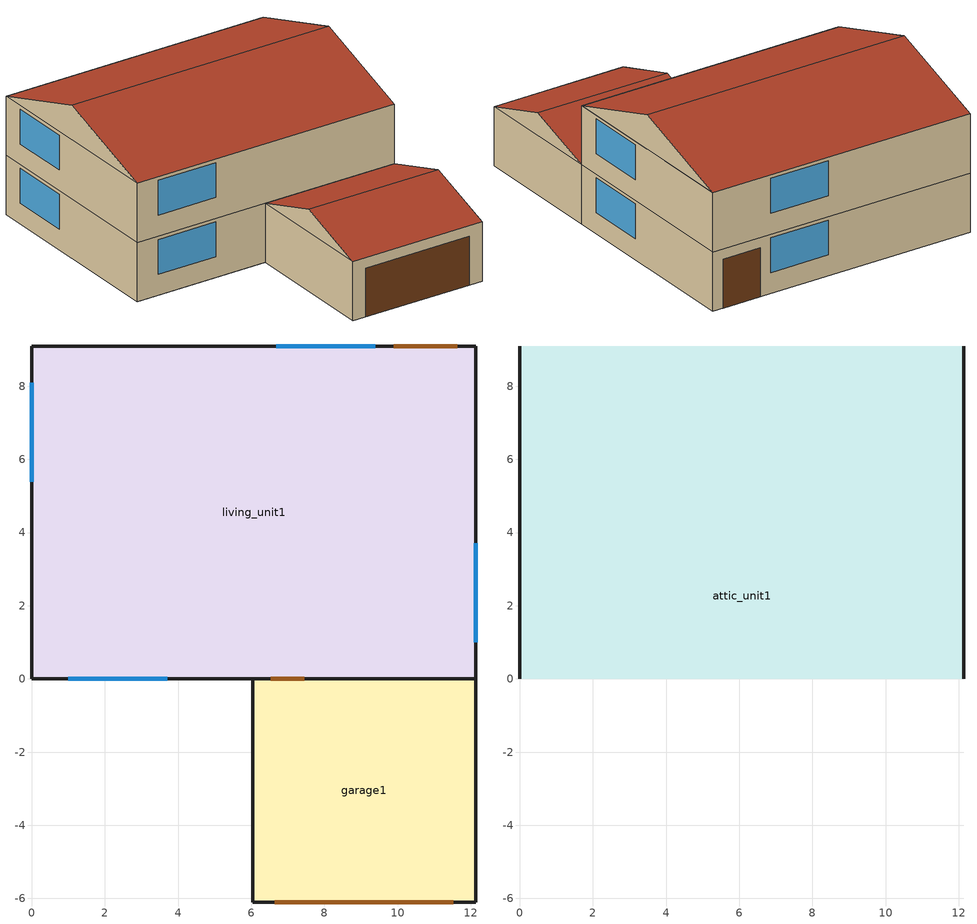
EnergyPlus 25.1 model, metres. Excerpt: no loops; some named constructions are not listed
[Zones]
living_unit1
 floor adiabatic (Interior Floor): 0,0 0,9.1 12.13,9.1 12.13,0 z2.6
 floor ground (Interior Floor): 0,0 0,9.1 12.13,9.1 12.13,0 z0.01
 wall outside (Exterior Wall): 12.13,0 12.13,9.1 0,9.1 0,0 6.04,0 z0.01:2.6; 0,0 12.13,0 12.13,9.1 0,9.1 0,0 z2.6:5.19
 wall to garage1 (Exterior Wall): 6.04,0 12.13,0 z0.01:2.6
 window (Exterior Window): 1,0 3.71,0 / 9.39,9.1 6.68,9.1 / 12.13,1 12.13,3.71 / 0,8.1 0,5.39 z0.92:2.45; 1,0 3.71,0 / 9.39,9.1 6.68,9.1 / 12.13,1 12.13,3.71 / 0,8.1 0,5.39 z3.52:5.04
 door (Exterior Door): 11.63,9.1 9.89,9.1 z0.01:2.14
 door inside (Exterior Door): 6.54,0 7.45,0 z0.01:2.14
 ceiling to attic_unit1 (Interior Ceiling): 0,0 12.13,0 12.13,9.1 0,9.1 z5.19
garage1
 floor ground (Interior Floor): 6.04,-6.1 6.04,0 12.13,0 12.13,-6.1 z0.01
 wall outside (Gable_end): 6.04,0 6.04,-6.1 12.13,-6.1 12.13,0 z0.01:2.6; 12.13,-6.1,2.6 12.13,0,2.6 12.13,-3.05,3.61; 6.04,0,2.6 6.04,-6.1,2.6 6.04,-3.05,3.61
 door (Exterior Door): 6.65,-6.1 11.52,-6.1 z0.01:2.14
 roof outside (Exterior Roof): 6.04,-6.1,2.6 12.13,-6.1,2.6 12.13,-3.05,3.61 6.04,-3.05,3.61; 12.13,0,2.6 6.04,0,2.6 6.04,-3.05,3.61 12.13,-3.05,3.61
attic_unit1
 wall outside (Gable_end): 12.13,0,5.19 12.13,9.1,5.19 12.13,4.55,6.7; 0,9.1,5.19 0,0,5.19 0,4.55,6.7
 roof outside (Exterior Roof): 0,0,5.19 12.13,0,5.19 12.13,4.55,6.7 0,4.55,6.7; 12.13,9.1,5.19 0,9.1,5.19 0,4.55,6.7 12.13,4.55,6.7
[AirflowNetwork:Distribution:Linkage]
Name | Node 1 | Node 2 | Component | Thermal Zone
ZoneReturnConnectionLink_unit1 | living_unit1 | ZoneOutletNode_unit1 | ZoneConnectionDuct_unit1
ZoneReturnLink1_unit1 | Zoneoutletnode_unit1 | ZoneReturnNode_unit1 | ZoneReturn1_unit1 | living_unit1
ZoneReturnLink2_unit1 | ZoneReturnNode_unit1 | MixerNode_unit1 | ZoneReturn2_unit1 | attic_unit1
MainReturnLink_unit1 | MixerNode_unit1 | MainReturnNode_unit1 | MainReturn_unit1 | attic_unit1
SystemReturnLink_unit1 | MainReturnNode_unit1 | MainInletNode_unit1 | AirLoopReturn_unit1
SupplyFanLink_unit1 | MainInletNode_unit1 | FanOutletNode_unit1 | Supply Fan_unit1
CoolingCoilLink_unit1 | FanOutletNode_unit1 | HeatingInletNode_unit1 | GSHP Cooling Coil_unit1
EquipmentAirLoopLink_unit1 | HeatingOutletNode_unit1 | EquipmentInletNode_unit1 | AirLoopSupply_unit1
HeatingCoilLink_unit1 | HeatingInletNode_unit1 | SuppHeatingInletNode_unit1 | GSHP Heating Coil_unit1
SuppHeatingCoilLink_unit1 | SuppHeatingInletNode_unit1 | HeatingOutletNode_unit1 | Supp Heating Coil_unit1
ZoneSupplyLeakLink_unit1 | ZoneSupplyNode_unit1 | attic_unit1 | SupplyLeak1
ZoneSupplyLeakLink2_unit1 | ZoneSupplyRegisterNode_unit1 ATInlet | living_unit1 | SupplyLeak2
ZoneReturnLeakLink_unit1 | living_unit1 | ZoneReturnNode_unit1 | ReturnLeak1
ZoneReturnLeakLink2_unit1 | attic_unit1 | ZoneReturnNode_unit1 | ReturnLeak2
